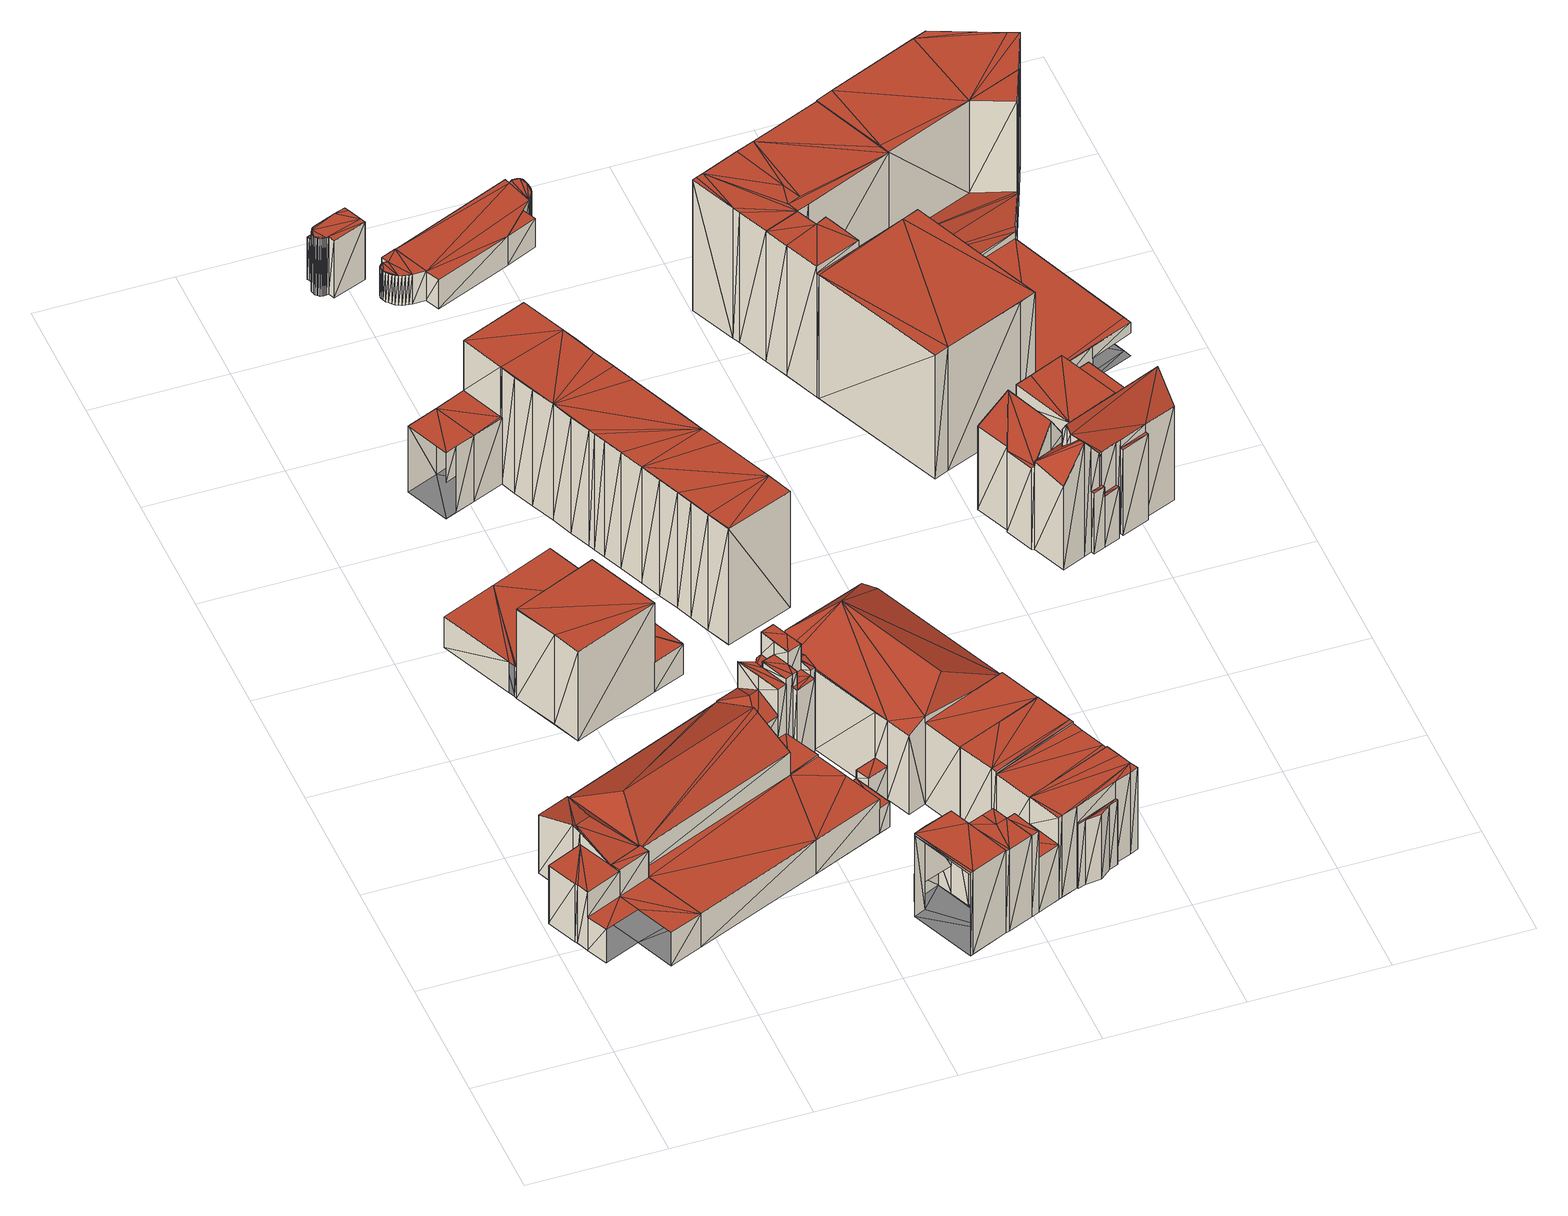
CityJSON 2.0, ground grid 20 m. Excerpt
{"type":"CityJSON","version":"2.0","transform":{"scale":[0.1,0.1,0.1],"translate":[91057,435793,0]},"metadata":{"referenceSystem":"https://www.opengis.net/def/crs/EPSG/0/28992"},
"CityObjects":{
"building1":{"type":"Building","attributes":{"TerrainHeight":0.53,"bron_tex":"UltraCAM-X 10cm juni 2008","voll_tex":"complete","bron_geo":"Lidar 15-30 punten - nov. 2008","status":"1"},"geometry":[{"type":"MultiSurface","lod":"2","boundaries":[[[0,1,2]],[[2,3,4]],[[4,5,0]],[[0,2,4]],[[6,7,8]],[[8,9,10]],[[10,6,8]],[[11,12,13]],[[13,14,15]],[[15,16,17]],[[18,11,13]],[[13,15,17]],[[17,18,13]],[[19,20,21]],[[22,23,24]],[[25,26,27]],[[27,28,19]],[[19,21,22]],[[22,24,25]],[[25,27,19]],[[19,22,25]],[[27,29,7]],[[7,6,27]],[[26,27,6]],[[6,10,26]],[[25,26,10]],[[10,9,25]],[[29,28,14]],[[14,15,29]],[[8,7,15]],[[15,16,8]],[[22,30,17]],[[17,18,22]],[[20,21,11]],[[11,12,20]],[[16,17,2]],[[2,1,16]],[[9,8,1]],[[1,0,9]],[[24,25,0]],[[0,5,24]],[[31,24,5]],[[5,4,31]],[[23,31,4]],[[4,3,23]],[[30,23,3]],[[3,2,30]]],"semantics":{"surfaces":[{"type":"RoofSurface"},{"type":"GroundSurface"},{"type":"WallSurface"}],"values":[0,0,0,0,0,0,0,0,0,0,0,0,0,1,1,1,1,1,1,1,1,2,2,2,2,2,2,2,2,2,2,2,2,2,2,2,2,2,2,2,2,2,2,2,2,2,2]}}]},
"building2":{"type":"Building","attributes":{"TerrainHeight":1.67,"bron_tex":"UltraCAM-X 10cm juni 2008","voll_tex":"complete","bron_geo":"Lidar 15-30 punten - nov. 2008","status":"1"},"geometry":[{"type":"MultiSurface","lod":"2","boundaries":[[[32,33,34]],[[34,35,36]],[[36,32,34]],[[37,38,39]],[[39,40,37]],[[41,42,43]],[[43,44,45]],[[45,41,43]],[[46,47,48]],[[48,49,50]],[[50,51,52]],[[52,53,46]],[[46,48,50]],[[50,52,46]],[[54,55,56]],[[56,57,58]],[[58,59,60]],[[60,54,56]],[[56,58,60]],[[61,62,63]],[[63,64,65]],[[65,66,61]],[[61,63,65]],[[67,68,69]],[[69,70,67]],[[71,72,73]],[[74,73,72]],[[72,75,76]],[[76,74,72]],[[77,76,75]],[[72,71,78]],[[79,80,81]],[[82,83,77]],[[77,75,72]],[[72,78,79]],[[79,81,82]],[[82,77,72]],[[72,79,82]],[[84,85,86]],[[86,87,88]],[[88,89,90]],[[84,86,88]],[[88,90,84]],[[91,92,93]],[[93,94,95]],[[95,96,91]],[[91,93,95]],[[97,98,99]],[[99,100,101]],[[101,97,99]],[[102,103,104]],[[105,106,102]],[[102,104,105]],[[103,107,108]],[[108,104,103]],[[109,110,111]],[[111,112,113]],[[113,109,111]],[[114,115,116]],[[116,117,118]],[[119,114,116]],[[116,118,119]],[[120,121,122]],[[122,123,124]],[[124,120,122]],[[125,126,127]],[[122,123,128]],[[128,123,124]],[[124,129,130]],[[130,128,124]],[[131,127,126]],[[126,132,133]],[[133,131,126]],[[120,129,124]],[[134,135,136]],[[136,137,134]],[[138,139,140]],[[140,141,138]],[[135,134,142]],[[142,143,135]],[[144,125,127]],[[127,131,145]],[[145,144,127]],[[137,142,134]],[[146,147,148]],[[149,150,151]],[[152,153,154]],[[154,155,156]],[[156,157,158]],[[159,160,161]],[[161,162,163]],[[164,165,166]],[[166,167,146]],[[146,168,169]],[[170,171,172]],[[173,168,146]],[[146,148,149]],[[149,151,152]],[[152,154,156]],[[156,158,159]],[[159,161,163]],[[164,166,146]],[[170,172,173]],[[173,146,149]],[[149,152,156]],[[156,159,163]],[[164,146,169]],[[170,173,149]],[[156,163,164]],[[164,169,174]],[[175,170,149]],[[156,164,174]],[[175,149,156]],[[156,174,175]],[[80,176,103]],[[103,102,80]],[[173,168,102]],[[102,106,173]],[[89,88,106]],[[106,105,89]],[[67,70,108]],[[108,107,67]],[[176,79,107]],[[107,103,176]],[[152,153,111]],[[111,110,152]],[[100,99,110]],[[110,109,100]],[[32,36,113]],[[113,112,32]],[[111,177,135]],[[135,136,111]],[[135,143,112]],[[112,177,135]],[[172,173,88]],[[88,87,172]],[[171,172,87]],[[87,86,171]],[[170,171,86]],[[86,85,170]],[[156,157,115]],[[115,116,156]],[[55,56,117]],[[117,118,55]],[[178,179,118]],[[118,119,178]],[[180,178,119]],[[119,114,180]],[[157,180,114]],[[114,115,157]],[[150,181,93]],[[93,92,150]],[[70,69,92]],[[92,91,70]],[[104,108,91]],[[91,182,104]],[[105,104,182]],[[182,96,105]],[[90,89,96]],[[96,95,90]],[[62,61,95]],[[95,94,62]],[[97,101,94]],[[94,93,97]],[[149,150,69]],[[69,68,149]],[[151,152,99]],[[99,98,151]],[[181,151,98]],[[98,97,181]],[[183,154,121]],[[121,122,183]],[[154,155,120]],[[120,121,154]],[[126,125,122]],[[122,128,126]],[[184,129,116]],[[142,185,131]],[[131,133,142]],[[34,33,133]],[[133,132,34]],[[47,46,132]],[[132,126,47]],[[155,156,129]],[[129,120,155]],[[153,186,137]],[[137,136,153]],[[128,130,140]],[[140,139,128]],[[48,47,139]],[[139,138,48]],[[56,57,138]],[[138,141,56]],[[130,117,141]],[[141,140,130]],[[33,32,143]],[[143,142,33]],[[187,183,125]],[[125,144,187]],[[186,187,144]],[[144,145,186]],[[188,131,185]],[[188,137,145]],[[147,148,71]],[[71,73,147]],[[146,147,73]],[[73,74,146]],[[167,146,74]],[[74,76,167]],[[189,77,190]],[[71,78,149]],[[149,148,71]],[[83,77,166]],[[166,165,83]],[[164,165,83]],[[83,82,164]],[[39,38,82]],[[82,81,39]],[[168,169,81]],[[81,80,168]],[[68,67,79]],[[79,78,68]],[[191,175,36]],[[36,35,191]],[[46,53,35]],[[35,34,46]],[[169,192,40]],[[40,39,169]],[[163,164,38]],[[38,37,163]],[[43,42,37]],[[37,40,43]],[[192,174,44]],[[44,43,192]],[[162,163,42]],[[42,41,162]],[[193,162,41]],[[41,45,193]],[[174,191,53]],[[53,52,174]],[[45,44,52]],[[52,51,45]],[[161,193,51]],[[51,50,161]],[[194,161,50]],[[50,49,194]],[[57,58,49]],[[49,48,57]],[[160,194,58]],[[58,59,160]],[[179,158,54]],[[54,55,179]],[[101,100,63]],[[63,62,101]],[[84,90,61]],[[61,66,84]],[[85,84,66]],[[66,65,85]],[[175,170,65]],[[65,64,175]],[[109,113,64]],[[64,63,109]]],"semantics":{"surfaces":[{"type":"RoofSurface"},{"type":"GroundSurface"},{"type":"WallSurface"}],"values":[0,0,0,0,0,0,0,0,0,0,0,0,0,0,0,0,0,0,0,0,0,0,0,0,0,0,0,0,0,0,0,0,0,0,0,0,0,0,0,0,0,0,0,0,0,0,0,0,0,0,0,0,0,0,0,0,0,0,0,0,0,0,0,0,0,0,0,0,0,0,0,0,0,0,0,0,0,0,0,0,0,0,0,0,1,1,1,1,1,1,1,1,1,1,1,1,1,1,1,1,1,1,1,1,1,1,1,1,1,1,1,1,1,1,2,2,2,2,2,2,2,2,2,2,2,2,2,2,2,2,2,2,2,2,2,2,2,2,2,2,2,2,2,2,2,2,2,2,2,2,2,2,2,2,2,2,2,2,2,2,2,2,2,2,2,2,2,2,2,2,2,2,2,2,2,2,2,2,2,2,2,2,2,2,2,2,2,2,2,2,2,2,2,2,2,2,2,2,2,2,2,2,2,2,2,2,2,2,2,2,2,2,2,2,2,2,2,2,2,2,2,2,2,2,2,2,2,2,2,2,2,2,2,2,2,2,2,2,2,2,2,2,2,2,2,2,2,2,2,2,2,2,2,2,2,2,2,2,2,2,2,2]}}]},
"building3":{"type":"Building","attributes":{"TerrainHeight":0.46,"bron_tex":"UltraCAM-X 10cm juni 2008","voll_tex":"complete","bron_geo":"Lidar 15-30 punten - nov. 2008","status":"1"},"geometry":[{"type":"MultiSurface","lod":"2","boundaries":[[[195,196,197]],[[197,198,199]],[[199,200,201]],[[201,202,195]],[[195,197,199]],[[199,201,195]],[[203,204,205]],[[205,206,207]],[[207,208,209]],[[209,210,203]],[[203,205,207]],[[207,209,203]],[[205,204,196]],[[196,195,205]],[[206,205,195]],[[195,202,206]],[[209,208,200]],[[200,199,209]],[[210,209,199]],[[199,198,210]],[[211,212,198]],[[198,197,211]]],"semantics":{"surfaces":[{"type":"RoofSurface"},{"type":"GroundSurface"},{"type":"WallSurface"}],"values":[0,0,0,0,0,0,1,1,1,1,1,1,2,2,2,2,2,2,2,2,2,2]}}]},
"building4":{"type":"Building","attributes":{"TerrainHeight":1.93,"bron_tex":"UltraCAM-X 10cm juni 2008","voll_tex":"complete","bron_geo":"Lidar 15-30 punten - nov. 2008","status":"1"},"geometry":[{"type":"MultiSurface","lod":"2","boundaries":[[[213,214,215]],[[215,216,217]],[[217,218,219]],[[219,213,215]],[[215,217,219]],[[220,221,222]],[[222,223,220]],[[224,225,226]],[[227,228,229]],[[229,230,224]],[[224,226,227]],[[227,229,224]],[[227,226,215]],[[215,214,227]],[[222,221,214]],[[214,213,222]],[[230,231,213]],[[213,219,230]],[[232,233,219]],[[219,218,232]],[[234,224,218]],[[218,217,234]],[[225,234,217]],[[217,216,225]],[[235,236,216]],[[216,215,235]],[[229,228,220]],[[220,223,229]],[[231,229,223]],[[223,222,231]],[[228,227,221]],[[221,220,228]]],"semantics":{"surfaces":[{"type":"RoofSurface"},{"type":"GroundSurface"},{"type":"WallSurface"}],"values":[0,0,0,0,0,0,0,1,1,1,1,1,2,2,2,2,2,2,2,2,2,2,2,2,2,2,2,2,2,2,2,2]}}]},
"building5":{"type":"Building","attributes":{"TerrainHeight":2.17,"bron_tex":"UltraCAM-X 10cm juni 2008","voll_tex":"complete","bron_geo":"Lidar 15-30 punten - nov. 2008","status":"1"},"geometry":[{"type":"MultiSurface","lod":"2","boundaries":[[[237,238,239]],[[239,240,237]],[[241,242,243]],[[243,244,241]],[[244,243,238]],[[238,237,244]],[[241,244,237]],[[237,240,241]]],"semantics":{"surfaces":[{"type":"RoofSurface"},{"type":"GroundSurface"},{"type":"WallSurface"}],"values":[0,0,1,1,2,2,2,2]}}]},
"building6":{"type":"Building","attributes":{"TerrainHeight":0.5,"bron_tex":"UltraCAM-X 10cm juni 2008","voll_tex":"complete","bron_geo":"Lidar 15-30 punten - nov. 2008","status":"1"},"geometry":[{"type":"MultiSurface","lod":"2","boundaries":[[[245,246,247]],[[248,249,250]],[[250,251,252]],[[252,253,254]],[[254,255,245]],[[245,247,248]],[[248,250,252]],[[252,254,245]],[[245,248,252]],[[207,206,256]],[[256,257,258]],[[258,259,260]],[[260,261,262]],[[263,208,207]],[[207,256,258]],[[258,260,262]],[[262,263,207]],[[207,258,262]],[[256,206,247]],[[247,246,256]],[[257,256,246]],[[246,245,257]],[[258,257,245]],[[245,255,258]],[[259,258,255]],[[255,254,259]],[[260,259,254]],[[254,253,260]],[[262,261,252]],[[252,251,262]],[[263,262,251]],[[251,250,263]],[[208,263,250]],[[250,249,208]],[[201,200,249]],[[249,248,201]],[[202,201,248]],[[248,247,202]]],"semantics":{"surfaces":[{"type":"RoofSurface"},{"type":"GroundSurface"},{"type":"WallSurface"}],"values":[0,0,0,0,0,0,0,0,0,1,1,1,1,1,1,1,1,1,2,2,2,2,2,2,2,2,2,2,2,2,2,2,2,2,2,2,2,2]}}]},
"building7":{"type":"Building","attributes":{"TerrainHeight":-0.56,"bron_tex":"UltraCAM-X 10cm juni 2008","voll_tex":"complete","bron_geo":"Lidar 15-30 punten - nov. 2008","status":"1"},"geometry":[{"type":"MultiSurface","lod":"2","boundaries":[[[264,265,266]],[[266,267,268]],[[268,269,270]],[[270,271,272]],[[272,273,274]],[[274,275,276]],[[277,278,279]],[[280,281,282]],[[282,283,284]],[[284,285,286]],[[286,287,264]],[[264,266,268]],[[268,270,272]],[[272,274,276]],[[277,279,288]],[[288,280,282]],[[282,284,286]],[[286,264,268]],[[268,272,276]],[[276,277,288]],[[288,282,286]],[[286,268,276]],[[276,288,286]],[[289,290,291]],[[291,292,293]],[[293,294,289]],[[289,291,293]],[[295,296,297]],[[297,298,299]],[[300,301,302]],[[303,304,305]],[[306,307,308]],[[308,309,310]],[[310,311,312]],[[312,313,314]],[[314,315,316]],[[316,317,318]],[[318,319,320]],[[320,321,322]],[[322,323,295]],[[295,297,299]],[[300,302,303]],[[303,305,306]],[[306,308,310]],[[310,312,314]],[[314,316,318]],[[318,320,322]],[[295,299,300]],[[300,303,306]],[[306,310,314]],[[314,318,322]],[[322,295,300]],[[300,306,314]],[[314,322,300]],[[318,317,266]],[[266,265,318]],[[319,318,265]],[[265,264,319]],[[320,319,264]],[[264,287,320]],[[321,320,287]],[[287,286,321]],[[322,321,286]],[[286,285,322]],[[323,322,285]],[[285,284,323]],[[295,323,284]],[[284,283,295]],[[289,294,283]],[[283,282,289]],[[301,300,282]],[[282,281,301]],[[302,301,281]],[[281,280,302]],[[303,302,280]],[[280,288,303]],[[304,303,288]],[[288,279,304]],[[305,304,279]],[[279,278,305]],[[306,305,278]],[[278,277,306]],[[307,306,277]],[[277,276,307]],[[308,307,276]],[[276,275,308]],[[309,308,275]],[[275,274,309]],[[310,309,274]],[[274,273,310]],[[311,310,273]],[[273,272,311]],[[312,311,272]],[[272,271,312]],[[313,312,271]],[[271,270,313]],[[314,313,270]],[[270,269,314]],[[315,314,269]],[[269,268,315]],[[316,315,268]],[[268,267,316]],[[317,316,267]],[[267,266,317]],[[299,298,291]],[[291,290,299]],[[300,299,290]],[[290,289,300]],[[296,295,294]],[[294,293,296]],[[297,296,293]],[[293,292,297]],[[298,297,292]],[[292,291,298]]],"semantics":{"surfaces":[{"type":"RoofSurface"},{"type":"GroundSurface"},{"type":"WallSurface"}],"values":[0,0,0,0,0,0,0,0,0,0,0,0,0,0,0,0,0,0,0,0,0,0,0,0,0,0,0,1,1,1,1,1,1,1,1,1,1,1,1,1,1,1,1,1,1,1,1,1,1,1,1,1,1,1,2,2,2,2,2,2,2,2,2,2,2,2,2,2,2,2,2,2,2,2,2,2,2,2,2,2,2,2,2,2,2,2,2,2,2,2,2,2,2,2,2,2,2,2,2,2,2,2,2,2,2,2,2,2,2,2,2,2,2,2]}}]},
"building8":{"type":"Building","attributes":{"TerrainHeight":0.44,"bron_tex":"UltraCAM-X 10cm juni 2008","voll_tex":"complete","bron_geo":"Lidar 15-30 punten - nov. 2008","status":"1"},"geometry":[{"type":"MultiSurface","lod":"2","boundaries":[[[252,253,324]],[[324,325,326]],[[326,327,328]],[[328,329,330]],[[331,332,252]],[[252,324,326]],[[326,328,330]],[[331,252,326]],[[326,330,331]],[[260,261,333]],[[334,335,336]],[[337,338,339]],[[339,340,341]],[[341,260,333]],[[334,336,337]],[[337,339,341]],[[341,333,334]],[[334,337,341]],[[341,260,253]],[[253,324,341]],[[325,324,341]],[[341,340,325]],[[339,340,325]],[[325,326,339]],[[337,338,327]],[[327,328,337]],[[336,337,328]],[[328,329,336]],[[335,336,329]],[[329,330,335]],[[334,335,330]],[[330,331,334]],[[333,334,331]],[[331,332,333]],[[261,333,332]],[[332,252,261]]],"semantics":{"surfaces":[{"type":"RoofSurface"},{"type":"GroundSurface"},{"type":"WallSurface"}],"values":[0,0,0,0,0,0,0,0,0,1,1,1,1,1,1,1,1,1,2,2,2,2,2,2,2,2,2,2,2,2,2,2,2,2,2,2]}}]},
"building9":{"type":"Building","attributes":{"TerrainHeight":0.51,"bron_tex":"UltraCAM-X 10cm juni 2008","voll_tex":"complete","bron_geo":"Lidar 15-30 punten - nov. 2008","status":"1"},"geometry":[{"type":"MultiSurface","lod":"2","boundaries":[[[327,326,342]],[[343,344,345]],[[345,346,347]],[[347,348,349]],[[349,350,327]],[[327,342,343]],[[343,345,347]],[[349,327,343]],[[343,347,349]],[[339,338,351]],[[352,353,354]],[[354,355,356]],[[356,357,358]],[[358,359,339]],[[339,351,352]],[[354,356,358]],[[358,339,352]],[[352,354,358]],[[359,339,326]],[[326,342,359]],[[358,359,342]],[[342,343,358]],[[357,358,343]],[[343,344,357]],[[345,344,357]],[[357,356,345]],[[355,356,345]],[[345,346,355]],[[354,355,346]],[[346,347,354]],[[353,354,347]],[[347,348,353]],[[352,353,348]],[[348,349,352]],[[351,352,349]],[[349,350,351]],[[338,351,350]],[[350,327,338]]],"semantics":{"surfaces":[{"type":"RoofSurface"},{"type":"GroundSurface"},{"type":"WallSurface"}],"values":[0,0,0,0,0,0,0,0,0,1,1,1,1,1,1,1,1,1,2,2,2,2,2,2,2,2,2,2,2,2,2,2,2,2,2,2,2,2]}}]},
"building10":{"type":"Building","attributes":{"TerrainHeight":2.2,"bron_tex":"UltraCAM-X 10cm juni 2008","voll_tex":"complete","bron_geo":"Lidar 15-30 punten - nov. 2008","status":"1"},"geometry":[{"type":"MultiSurface","lod":"2","boundaries":[[[360,361,362]],[[362,363,364]],[[364,365,366]],[[366,360,362]],[[362,364,366]],[[367,368,369]],[[370,371,372]],[[373,374,367]],[[367,369,370]],[[373,367,370]],[[375,373,370]],[[370,372,376]],[[376,375,370]],[[239,238,377]],[[377,378,379]],[[379,380,240]],[[239,377,379]],[[379,240,239]],[[381,382,383]],[[383,384,381]],[[385,386,387]],[[387,388,389]],[[389,385,387]],[[390,391,392]],[[242,243,230]],[[393,394,395]],[[395,396,397]],[[397,398,399]],[[400,401,402]],[[402,390,392]],[[242,230,224]],[[393,395,397]],[[399,400,402]],[[402,392,403]],[[241,242,224]],[[393,397,399]],[[399,402,403]],[[403,241,224]],[[224,393,399]],[[399,403,224]],[[243,230,377]],[[377,238,243]],[[384,383,240]],[[240,380,384]],[[404,405,380]],[[380,379,404]],[[224,404,379]],[[379,378,224]],[[233,232,378]],[[378,377,233]],[[403,241,383]],[[383,382,403]],[[388,387,382]],[[382,381,388]],[[405,406,381]],[[381,384,405]],[[391,392,386]],[[386,385,391]],[[406,407,389]],[[389,388,406]],[[392,403,387]],[[387,386,392]],[[398,399,362]],[[362,363,398]],[[397,398,363]],[[363,364,397]],[[396,397,364]],[[364,365,396]],[[395,396,365]],[[365,366,395]],[[394,395,366]],[[366,360,394]],[[393,394,360]],[[360,361,393]],[[408,409,367]],[[367,368,408]],[[410,390,368]],[[368,369,410]],[[402,410,369]],[[369,370,402]],[[401,402,370]],[[370,371,401]],[[400,401,371]],[[371,372,400]],[[399,400,372]],[[372,376,399]],[[361,362,376]],[[376,375,361]],[[411,393,375]],[[375,373,411]],[[407,411,373]],[[373,374,407]],[[385,389,374]],[[374,367,385]]],"semantics":{"surfaces":[{"type":"RoofSurface"},{"type":"GroundSurface"},{"type":"WallSurface"}],"values":[0,0,0,0,0,0,0,0,0,0,0,0,0,0,0,0,0,0,0,0,0,0,0,1,1,1,1,1,1,1,1,1,1,1,1,1,1,1,1,1,2,2,2,2,2,2,2,2,2,2,2,2,2,2,2,2,2,2,2,2,2,2,2,2,2,2,2,2,2,2,2,2,2,2,2,2,2,2,2,2,2,2,2,2,2,2,2,2,2,2,2,2,2,2]}}]},
"building11":{"type":"Building","attributes":{"TerrainHeight":2.17,"bron_tex":"UltraCAM-X 10cm juni 2008","voll_tex":"complete","bron_geo":"Lidar 15-30 punten - nov. 2008","status":"1"},"geometry":[{"type":"MultiSurface","lod":"2","boundaries":[[[412,413,190]],[[190,414,412]],[[415,416,166]],[[166,167,415]],[[415,417,418]],[[418,412,415]],[[189,413,76]],[[415,167,413]],[[413,412,415]],[[166,416,414]],[[414,190,166]]],"semantics":{"surfaces":[{"type":"RoofSurface"},{"type":"GroundSurface"},{"type":"WallSurface"}],"values":[0,0,1,1,2,2,2,2,2,2,2]}}]},
"building12":{"type":"Building","attributes":{"TerrainHeight":2.11,"bron_tex":"UltraCAM-X 10cm juni 2008","voll_tex":"complete","bron_geo":"Lidar 15-30 punten - nov. 2008","status":"1"},"geometry":[{"type":"MultiSurface","lod":"2","boundaries":[[[419,420,421]],[[422,423,424]],[[424,419,421]],[[422,424,421]],[[422,421,425]],[[422,425,426]],[[427,416,415]],[[415,428,429]],[[429,427,415]],[[417,416,420]],[[420,419,417]],[[412,418,419]],[[419,424,412]],[[428,415,424]],[[424,423,428]],[[430,428,423]],[[423,422,430]],[[429,430,422]],[[422,426,429]],[[431,432,426]],[[426,425,431]],[[433,427,425]],[[425,421,433]],[[416,433,421]],[[421,420,416]]],"semantics":{"surfaces":[{"type":"RoofSurface"},{"type":"GroundSurface"},{"type":"WallSurface"}],"values":[0,0,0,0,0,0,1,1,1,2,2,2,2,2,2,2,2,2,2,2,2,2,2,2,2]}}]},
"building13":{"type":"Building","attributes":{"TerrainHeight":2.33,"bron_tex":"UltraCAM-X 10cm juni 2008","voll_tex":"complete","bron_geo":"Lidar 15-30 punten - nov. 2008","status":"1"},"geometry":[{"type":"MultiSurface","lod":"2","boundaries":[[[434,432,431]],[[435,434,431]],[[435,431,409]],[[435,409,408]],[[390,391,427]],[[427,429,436]],[[436,437,390]],[[390,427,436]],[[436,429,432]],[[432,434,436]],[[437,436,434]],[[434,435,437]],[[390,437,435]],[[435,408,390]],[[427,391,409]],[[409,431,427]]],"semantics":{"surfaces":[{"type":"RoofSurface"},{"type":"GroundSurface"},{"type":"WallSurface"}],"values":[0,0,0,0,1,1,1,1,2,2,2,2,2,2,2,2]}}]},
"building14":{"type":"Building","attributes":{"TerrainHeight":0.18,"bron_tex":"UltraCAM-X 10cm juni 2008","voll_tex":"complete","bron_geo":"Lidar 15-30 punten - nov. 2008","status":"1"},"geometry":[{"type":"MultiSurface","lod":"2","boundaries":[[[438,439,440]],[[441,442,443]],[[443,444,445]],[[445,446,447]],[[447,448,449]],[[449,450,451]],[[451,452,453]],[[454,455,456]],[[456,457,458]],[[458,459,460]],[[460,461,462]],[[462,463,464]],[[464,465,466]],[[466,467,468]],[[468,469,470]],[[470,471,438]],[[438,440,441]],[[441,443,445]],[[445,447,449]],[[449,451,453]],[[453,454,456]],[[456,458,460]],[[460,462,464]],[[464,466,468]],[[468,470,438]],[[438,441,445]],[[445,449,453]],[[453,456,460]],[[460,464,468]],[[468,438,445]],[[445,453,460]],[[460,468,445]],[[443,472,444]],[[473,474,475]],[[475,476,477]],[[477,478,479]],[[479,480,481]],[[481,482,483]],[[483,484,485]],[[485,486,487]],[[488,489,490]],[[490,491,492]],[[492,493,494]],[[494,495,496]],[[496,497,498]],[[498,499,500]],[[501,502,503]],[[503,473,475]],[[475,477,479]],[[479,481,483]],[[483,485,487]],[[488,490,492]],[[492,494,496]],[[496,498,500]],[[501,503,475]],[[475,479,483]],[[483,487,488]],[[488,492,496]],[[496,500,501]],[[501,475,483]],[[483,488,496]],[[496,501,483]],[[504,505,506]],[[506,507,508]],[[508,509,510]],[[510,511,512]],[[512,513,514]],[[514,515,516]],[[516,517,518]],[[518,519,520]],[[520,521,522]],[[522,523,524]],[[524,525,526]],[[526,527,528]],[[528,529,530]],[[530,531,532]],[[532,533,534]],[[534,535,536]],[[537,538,539]],[[539,540,541]],[[541,542,543]],[[543,544,545]],[[545,546,547]],[[547,548,549]],[[549,550,551]],[[551,552,553]],[[553,554,555]],[[555,556,557]],[[557,558,559]],[[559,560,561]],[[561,562,563]],[[563,564,565]],[[565,504,506]],[[506,508,510]],[[510,512,514]],[[514,516,518]],[[518,520,522]],[[522,524,526]],[[526,528,530]],[[530,532,534]],[[534,536,537]],[[537,539,541]],[[541,543,545]],[[545,547,549]],[[549,551,553]],[[553,555,557]],[[557,559,561]],[[561,563,565]],[[506,510,514]],[[514,518,522]],[[522,526,530]],[[530,534,537]],[[537,541,545]],[[545,549,553]],[[553,557,561]],[[506,514,522]],[[522,530,537]],[[537,545,553]],[[553,561,565]],[[565,506,522]],[[522,537,553]],[[553,565,522]],[[504,566,440]],[[440,439,504]],[[565,504,439]],[[439,438,565]],[[564,565,438]],[[438,471,564]],[[563,564,471]],[[471,470,563]],[[562,563,470]],[[470,469,562]],[[561,562,469]],[[469,468,561]],[[560,561,468]],[[468,467,560]],[[559,560,467]],[[467,466,559]],[[558,559,466]],[[466,465,558]],[[557,558,465]],[[465,464,557]],[[556,557,464]],[[464,463,556]],[[555,556,463]],[[463,462,555]],[[554,555,462]],[[462,461,554]],[[553,554,461]],[[461,460,553]],[[552,553,460]],[[460,459,552]],[[551,552,459]],[[459,458,551]],[[550,551,458]],[[458,457,550]],[[549,550,457]],[[457,456,549]],[[548,549,456]],[[456,455,548]],[[547,548,455]],[[455,454,547]],[[546,547,454]],[[454,453,546]],[[545,546,453]],[[453,452,545]],[[544,545,452]],[[452,451,544]],[[543,544,451]],[[451,450,543]],[[542,543,450]],[[450,449,542]],[[541,542,449]],[[449,448,541]],[[540,541,448]],[[448,447,540]],[[539,540,447]],[[447,446,539]],[[538,539,446]],[[446,445,538]],[[537,538,445]],[[445,444,537]],[[535,567,443]],[[443,442,535]],[[534,535,442]],[[442,441,534]],[[536,537,444]],[[444,472,536]],[[567,536,472]],[[472,443,567]],[[519,520,474]],[[474,475,519]],[[518,519,475]],[[475,476,518]],[[517,518,476]],[[476,477,517]],[[516,517,477]],[[477,478,516]],[[515,516,478]],[[478,479,515]],[[514,515,479]],[[479,480,514]],[[513,514,480]],[[480,481,513]],[[512,513,481]],[[481,482,512]],[[511,512,482]],[[482,483,511]],[[510,511,483]],[[483,484,510]],[[509,510,484]],[[484,485,509]],[[508,509,485]],[[485,486,508]],[[507,508,486]],[[486,487,507]],[[506,507,487]],[[487,488,506]],[[505,506,488]],[[488,489,505]],[[566,505,489]],[[489,490,566]],[[441,440,490]],[[490,491,441]],[[533,534,491]],[[491,492,533]],[[532,533,492]],[[492,493,532]],[[531,532,493]],[[493,494,531]],[[530,531,494]],[[494,495,530]],[[529,530,495]],[[495,496,529]],[[528,529,496]],[[496,497,528]],[[527,528,497]],[[497,498,527]],[[526,527,498]],[[498,499,526]],[[525,526,499]],[[499,500,525]],[[524,525,500]],[[500,501,524]],[[523,524,501]],[[501,502,523]],[[522,523,502]],[[502,503,522]],[[521,522,503]],[[503,473,521]],[[520,521,473]],[[473,474,520]]],"semantics":{"surfaces":[{"type":"RoofSurface"},{"type":"GroundSurface"},{"type":"WallSurface"}],"values":[0,0,0,0,0,0,0,0,0,0,0,0,0,0,0,0,0,0,0,0,0,0,0,0,0,0,0,0,0,0,0,0,0,0,0,0,0,0,0,0,0,0,0,0,0,0,0,0,0,0,0,0,0,0,0,0,0,0,0,0,0,0,1,1,1,1,1,1,1,1,1,1,1,1,1,1,1,1,1,1,1,1,1,1,1,1,1,1,1,1,1,1,1,1,1,1,1,1,1,1,1,1,1,1,1,1,1,1,1,1,1,1,1,1,1,1,1,1,1,1,1,1,2,2,2,2,2,2,2,2,2,2,2,2,2,2,2,2,2,2,2,2,2,2,2,2,2,2,2,2,2,2,2,2,2,2,2,2,2,2,2,2,2,2,2,2,2,2,2,2,2,2,2,2,2,2,2,2,2,2,2,2,2,2,2,2,2,2,2,2,2,2,2,2,2,2,2,2,2,2,2,2,2,2,2,2,2,2,2,2,2,2,2,2,2,2,2,2,2,2,2,2,2,2,2,2,2,2,2,2,2,2,2,2,2,2,2,2,2,2,2,2,2,2,2,2,2,2,2,2,2,2]}}]},
"building15":{"type":"Building","attributes":{"TerrainHeight":0.51,"bron_tex":"UltraCAM-X 10cm juni 2008","voll_tex":"complete","bron_geo":"Lidar 15-30 punten - nov. 2008","status":"1"},"geometry":[{"type":"MultiSurface","lod":"2","boundaries":[[[568,569,570]],[[570,571,568]],[[572,573,574]],[[575,576,577]],[[578,579,580]],[[580,581,582]],[[582,572,574]],[[574,575,577]],[[578,580,582]],[[582,574,577]],[[577,578,582]],[[583,584,585]],[[585,586,587]],[[587,583,585]],[[588,589,590]],[[591,592,593]],[[593,594,595]],[[595,596,597]],[[598,599,600]],[[600,588,590]],[[591,593,595]],[[595,597,598]],[[598,600,590]],[[590,591,595]],[[595,598,590]],[[591,601,569]],[[569,568,591]],[[602,603,571]],[[571,570,602]],[[598,597,573]],[[573,572,598]],[[582,572,598]],[[598,599,582]],[[600,599,582]],[[582,581,600]],[[570,569,577]],[[577,576,570]],[[595,602,576]],[[576,575,595]],[[596,595,575]],[[575,574,596]],[[573,574,596]],[[596,597,573]],[[568,571,584]],[[584,585,568]],[[604,605,585]],[[585,586,604]],[[606,607,586]],[[586,608,606]],[[609,606,608]],[[608,587,609]],[[610,611,587]],[[587,583,610]],[[603,594,583]],[[583,584,603]]],"semantics":{"surfaces":[{"type":"RoofSurface"},{"type":"GroundSurface"},{"type":"WallSurface"}],"values":[0,0,0,0,0,0,0,0,0,0,0,0,0,0,1,1,1,1,1,1,1,1,1,1,1,2,2,2,2,2,2,2,2,2,2,2,2,2,2,2,2,2,2,2,2,2,2,2,2,2,2,2,2,2,2]}}]},
"building16":{"type":"Building","attributes":{"TerrainHeight":0.54,"bron_tex":"UltraCAM-X 10cm juni 2008","voll_tex":"complete","bron_geo":"Lidar 15-30 punten - nov. 2008","status":"1"},"geometry":[{"type":"MultiSurface","lod":"2","boundaries":[[[612,581,580]],[[613,614,612]],[[612,580,579]],[[615,613,612]],[[615,612,579]],[[615,579,578]],[[615,578,577]],[[616,617,618]],[[607,606,616]],[[616,618,607]],[[604,618,619]],[[619,605,604]],[[620,616,606]],[[606,609,621]],[[621,620,606]],[[622,623,624]],[[624,625,626]],[[626,593,592]],[[592,591,590]],[[589,588,600]],[[600,622,624]],[[624,626,592]],[[592,590,589]],[[589,600,624]],[[624,592,589]],[[607,627,604]],[[601,591,605]],[[605,619,601]],[[626,625,620]],[[620,621,626]],[[622,600,581]],[[581,612,622]],[[623,622,612]],[[612,614,623]],[[618,617,615]],[[615,628,618]],[[619,618,628]],[[628,577,619]]],"semantics":{"surfaces":[{"type":"RoofSurface"},{"type":"GroundSurface"},{"type":"WallSurface"}],"values":[0,0,0,0,0,0,0,0,0,0,0,0,0,0,0,1,1,1,1,1,1,1,1,1,1,2,2,2,2,2,2,2,2,2,2,2,2,2]}}]},
"building17":{"type":"Building","attributes":{"TerrainHeight":2.74,"bron_tex":"UltraCAM-X 10cm juni 2008","voll_tex":"complete","bron_geo":"Lidar 15-30 punten - nov. 2008","status":"1"},"geometry":[{"type":"MultiSurface","lod":"2","boundaries":[[[629,630,631]],[[631,632,633]],[[633,634,635]],[[636,629,631]],[[631,633,635]],[[635,636,631]],[[637,638,639]],[[639,640,641]],[[641,637,639]],[[640,639,642]],[[642,643,640]],[[644,645,646]],[[646,647,644]],[[648,632,633]],[[633,649,650]],[[651,652,653]],[[653,654,648]],[[648,633,650]],[[650,651,653]],[[653,648,650]],[[655,656,657]],[[657,658,655]],[[659,660,661]],[[661,662,659]],[[663,664,665]],[[642,639,638]],[[666,665,664]],[[664,667,666]],[[668,663,664]],[[664,667,669]],[[669,670,671]],[[671,668,664]],[[664,669,671]],[[672,673,674]],[[674,675,672]],[[676,677,678]],[[678,679,680]],[[680,676,678]],[[681,682,683]],[[683,684,685]],[[686,687,688]],[[689,690,691]],[[691,692,693]],[[693,694,695]],[[681,683,685]],[[686,688,689]],[[689,691,693]],[[693,695,681]],[[681,685,696]],[[696,686,689]],[[689,693,681]],[[681,696,689]],[[697,698,699]],[[699,630,697]],[[700,701,631]],[[631,699,700]],[[666,697,630]],[[630,629,666]],[[674,673,636]],[[636,635,674]],[[702,703,635]],[[635,634,702]],[[704,702,634]],[[634,633,704]],[[701,705,632]],[[632,631,701]],[[657,706,654]],[[654,641,657]],[[707,683,641]],[[641,640,707]],[[682,707,640]],[[640,643,682]],[[681,682,643]],[[643,642,681]],[[688,689,645]],[[645,644,688]],[[687,688,644]],[[644,647,687]],[[686,687,647]],[[647,646,686]],[[649,633,704]],[[704,690,649]],[[689,690,649]],[[649,650,689]],[[646,645,650]],[[650,651,646]],[[696,686,651]],[[651,652,696]],[[661,660,652]],[[652,653,661]],[[653,654,637]],[[708,648,709]],[[705,709,648]],[[648,632,705]],[[662,661,656]],[[656,655,662]],[[684,710,655]],[[655,658,684]],[[683,684,658]],[[658,657,683]],[[685,696,660]],[[660,659,685]],[[710,685,659]],[[659,662,710]],[[711,692,663]],[[663,665,711]],[[642,712,669]],[[713,700,698]],[[698,667,713]],[[667,712,713]],[[695,681,669]],[[669,670,695]],[[694,695,670]],[[670,671,694]],[[693,694,671]],[[671,668,693]],[[692,693,668]],[[668,663,692]],[[691,714,672]],[[672,675,691]],[[703,691,675]],[[675,674,703]],[[715,711,677]],[[677,676,715]],[[714,715,676]],[[676,680,714]],[[673,672,680]],[[680,679,673]],[[629,636,679]],[[679,678,629]],[[665,666,678]],[[678,677,665]]],"semantics":{"surfaces":[{"type":"RoofSurface"},{"type":"GroundSurface"},{"type":"WallSurface"}],"values":[0,0,0,0,0,0,0,0,0,0,0,0,0,0,0,0,0,0,0,0,0,0,0,0,0,0,0,0,0,0,0,0,0,0,0,0,0,0,1,1,1,1,1,1,1,1,1,1,1,1,1,1,2,2,2,2,2,2,2,2,2,2,2,2,2,2,2,2,2,2,2,2,2,2,2,2,2,2,2,2,2,2,2,2,2,2,2,2,2,2,2,2,2,2,2,2,2,2,2,2,2,2,2,2,2,2,2,2,2,2,2,2,2,2,2,2,2,2,2,2,2,2,2,2,2,2,2,2,2,2,2,2]}}]},
"building18":{"type":"Building","attributes":{"TerrainHeight":2.88,"bron_tex":"UltraCAM-X 10cm juni 2008","voll_tex":"complete","bron_geo":"Lidar 15-30 punten - nov. 2008","status":"1"},"geometry":[{"type":"MultiSurface","lod":"2","boundaries":[[[716,610,611]],[[717,718,719]],[[719,720,721]],[[721,722,716]],[[716,611,717]],[[717,719,721]],[[721,716,717]],[[723,724,725]],[[725,726,727]],[[728,729,730]],[[730,723,725]],[[725,727,728]],[[728,730,725]],[[626,593,594]],[[594,731,732]],[[733,734,735]],[[735,736,737]],[[737,738,739]],[[625,626,594]],[[594,732,733]],[[733,735,737]],[[737,739,625]],[[625,594,733]],[[733,737,625]],[[621,609,611]],[[611,717,621]],[[740,626,717]],[[717,718,740]],[[725,724,718]],[[718,719,725]],[[734,741,719]],[[719,720,734]],[[733,734,720]],[[720,721,733]],[[732,733,721]],[[721,722,732]],[[731,732,722]],[[722,716,731]],[[594,731,716]],[[716,610,594]],[[625,740,724]],[[724,723,625]],[[742,743,730]],[[730,729,742]],[[744,745,729]],[[729,728,744]],[[746,747,728]],[[728,727,746]],[[748,749,727]],[[727,726,748]],[[741,735,726]],[[726,725,741]]],"semantics":{"surfaces":[{"type":"RoofSurface"},{"type":"GroundSurface"},{"type":"WallSurface"}],"values":[0,0,0,0,0,0,0,0,0,0,0,0,0,1,1,1,1,1,1,1,1,1,1,1,2,2,2,2,2,2,2,2,2,2,2,2,2,2,2,2,2,2,2,2,2,2,2,2,2,2,2,2]}}]},
"building19":{"type":"Building","attributes":{"TerrainHeight":0.31,"bron_tex":"UltraCAM-X 10cm juni 2008","voll_tex":"complete","bron_geo":"Lidar 15-30 punten - nov. 2008","status":"1"},"geometry":[{"type":"MultiSurface","lod":"2","boundaries":[[[750,751,752]],[[752,753,754]],[[754,755,756]],[[756,757,758]],[[758,759,760]],[[760,761,762]],[[762,763,750]],[[750,752,754]],[[754,756,758]],[[758,760,762]],[[762,750,754]],[[754,758,762]],[[764,765,766]],[[767,768,769]],[[769,770,771]],[[771,767,769]],[[772,771,770]],[[770,773,774]],[[774,772,770]],[[775,776,777]],[[777,778,739]],[[739,625,624]],[[624,623,779]],[[779,780,781]],[[781,782,783]],[[783,784,775]],[[775,777,739]],[[739,624,779]],[[779,781,783]],[[783,775,739]],[[739,779,783]],[[785,786,767]],[[767,771,785]],[[617,616,770]],[[770,769,617]],[[772,771,785]],[[785,778,772]],[[743,787,772]],[[772,774,743]],[[723,730,774]],[[774,773,723]],[[616,620,773]],[[773,770,616]],[[779,623,751]],[[751,750,779]],[[780,779,750]],[[750,763,780]],[[781,780,763]],[[763,762,781]],[[782,781,762]],[[762,761,782]],[[783,782,761]],[[761,760,783]],[[784,783,760]],[[760,759,784]],[[775,784,759]],[[759,758,775]],[[776,775,758]],[[758,757,776]],[[777,776,757]],[[757,756,777]],[[788,777,756]],[[756,755,788]],[[753,754,768]],[[768,769,753]],[[613,615,753]],[[753,752,613]],[[614,613,752]],[[752,751,614]],[[755,754,764]],[[764,766,755]],[[786,788,766]],[[766,765,786]],[[768,767,765]],[[765,764,768]]],"semantics":{"surfaces":[{"type":"RoofSurface"},{"type":"GroundSurface"},{"type":"WallSurface"}],"values":[0,0,0,0,0,0,0,0,0,0,0,0,0,0,0,0,0,0,0,1,1,1,1,1,1,1,1,1,1,1,1,2,2,2,2,2,2,2,2,2,2,2,2,2,2,2,2,2,2,2,2,2,2,2,2,2,2,2,2,2,2,2,2,2,2,2,2,2,2,2,2,2,2,2,2]}}]}
},
"vertices":[
[295,631,155],[249,738,155],[124,684,155],[124,683,155],[152,619,155],[169,578,155],[342,652,52],[298,759,52],[249,738,52],[295,631,52],[342,650,52],[118,697,53],[71,808,53],[152,843,53],[246,883,53],[298,759,53],[249,738,53],[124,684,53],[123,687,53],[152,843,0],[71,808,0],[118,697,0],[123,687,0],[124,683,0],[169,578,0],[295,631,0],[342,650,0],[342,652,0],[246,883,0],[298,759,0],[124,684,0],[152,619,0],
[389,428,61],[355,413,61],[379,358,61],[426,379,61],[402,433,61],[472,317,58],[503,330,58],[494,351,58],[463,338,58],[487,280,43],[472,317,43],[463,338,43],[446,331,43],[471,273,43],[379,358,59],[132,253,59],[138,239,59],[177,149,59],[366,229,59],[471,273,59],[446,331,59],[426,379,59],[51,164,58],[37,195,58],[90,218,58],[138,239,58],[177,149,58],[128,129,58],[104,186,58],[414,458,156],[404,482,156],[385,475,156],[402,433,156],[413,438,156],[420,441,156],[436,494,121],[431,506,121],[415,514,121],[425,490,121],[438,531,146],[513,524,179],[563,582,145],[582,574,137],[585,351,179],[673,360,137],[546,305,152],[431,506,138],[436,494,138],[450,454,137],[494,351,137],[503,330,137],[519,293,137],[420,441,134],[413,438,134],[416,430,134],[445,442,134],[442,450,134],[435,466,134],[414,458,134],[425,490,178],[415,514,178],[395,506,178],[404,482,178],[414,458,178],[435,466,178],[395,506,139],[387,502,139],[380,488,139],[385,475,139],[404,482,139],[450,454,143],[443,474,150],[433,470,150],[435,466,149],[442,450,143],[436,494,143],[425,490,143],[385,475,146],[380,488,146],[359,497,146],[389,428,146],[402,433,146],[28,216,101],[9,262,101],[61,285,101],[90,218,101],[37,195,101],[30,213,101],[56,299,125],[31,358,101],[79,378,101],[82,305,126],[59,296,126],[79,378,98],[132,253,98],[137,329,133],[132,253,101],[61,285,122],[84,232,101],[352,420,133],[379,358,98],[355,413,129],[360,456,121],[374,462,121],[359,497,100],[325,483,100],[138,239,104],[132,253,104],[84,232,104],[90,218,104],[355,413,100],[389,428,100],[310,476,98],[325,483,98],[582,574,0],[563,582,0],[438,531,0],[431,506,0],[415,514,0],[387,502,0],[380,488,0],[359,497,0],[31,358,0],[56,299,0],[61,285,0],[9,262,0],[51,164,0],[104,186,0],[128,129,0],[366,229,0],[487,280,0],[472,317,0],[503,330,0],[519,293,0],[546,305,0],[673,360,0],[450,454,0],[494,351,0],[413,438,0],[416,430,0],[445,442,0],[442,450,0],[446,331,0],[402,433,0],[443,474,137],[374,462,146],[30,213,0],[37,195,0],[28,216,0],[395,506,0],[433,470,178],[79,378,0],[84,233,101],[352,420,100],[325,483,0],[310,476,0],[327,479,100],[627,340,142],[546,305,142],[426,379,0],[463,338,0],[471,273,0],[177,149,0],
[180,1124,115],[134,1105,115],[161,1039,115],[178,1046,115],[207,1058,115],[253,1077,115],[252,1079,115],[225,1144,115],[161,1039,0],[134,1105,0],[180,1124,0],[225,1144,0],[252,1079,0],[253,1077,0],[207,1058,0],[178,1046,0],[161,1039,64],[178,1046,64],
[516,131,144],[473,115,144],[456,107,144],[497,10,144],[501,12,144],[555,35,144],[528,102,144],[466,134,48],[473,115,48],[516,131,48],[506,153,48],[555,35,0],[497,10,0],[456,107,0],[473,115,0],[466,134,0],[506,153,0],[528,102,0],[516,131,0],[555,35,141],[528,102,141],[501,12,0],[456,107,141],[497,10,141],
[569,119,142],[552,112,142],[562,88,142],[579,95,142],[579,95,0],[562,88,0],[552,112,0],[569,119,0],
[353,1117,202],[324,1185,202],[225,1144,202],[252,1079,202],[253,1077,202],[262,1054,202],[275,1023,202],[290,988,202],[389,1029,202],[375,1062,202],[362,1095,202],[324,1185,0],[353,1117,0],[362,1095,0],[375,1062,0],[389,1029,0],[290,988,0],[275,1023,0],[262,1054,0],
[155,1515,100],[154,1513,100],[154,1511,100],[155,1508,100],[155,1506,100],[156,1504,100],[158,1502,100],[159,1501,100],[161,1499,100],[164,1499,100],[166,1498,100],[168,1498,100],[170,1498,100],[173,1499,100],[177,1489,100],[227,1509,100],[215,1537,100],[212,1544,100],[196,1538,100],[162,1524,100],[160,1523,100],[158,1521,100],[157,1519,100],[156,1517,100],[224,1516,100],[196,1538,74],[192,1549,74],[157,1535,74],[159,1532,74],[160,1529,74],[162,1524,74],[162,1524,0],[160,1529,0],[159,1532,0],[157,1535,0],[192,1549,0],[196,1538,0],[212,1544,0],[215,1537,0],[224,1516,0],[227,1509,0],[177,1489,0],[173,1499,0],[170,1498,0],[168,1498,0],[166,1498,0],[164,1499,0],[161,1499,0],[159,1501,0],[158,1502,0],[156,1504,0],[155,1506,0],[155,1508,0],[154,1511,0],[154,1513,0],[155,1515,0],[156,1517,0],[157,1519,0],[158,1521,0],[160,1523,0],
[403,996,202],[439,910,202],[453,875,202],[354,834,202],[339,870,202],[327,898,202],[320,915,202],[316,925,202],[303,956,202],[303,956,0],[316,925,0],[320,915,0],[327,898,0],[339,870,0],[354,834,0],[453,875,0],[439,910,0],[403,996,0],
[467,843,202],[502,759,202],[517,722,202],[417,682,202],[417,683,202],[402,718,202],[390,748,202],[380,772,202],[367,802,202],[367,802,0],[380,772,0],[390,748,0],[402,718,0],[417,683,0],[417,682,0],[517,722,0],[502,759,0],[467,843,0],
[673,82,112],[672,84,112],[736,111,112],[737,108,112],[724,102,112],[708,89,112],[685,86,112],[621,123,142],[749,178,142],[758,157,142],[766,138,142],[772,126,142],[760,121,142],[648,74,142],[642,71,142],[672,84,142],[736,111,142],[528,102,142],[555,35,142],[561,37,142],[597,52,142],[609,57,141],[592,101,141],[579,95,141],[597,52,141],[621,123,95],[589,109,95],[592,101,95],[609,57,95],[642,71,95],[749,178,0],[621,123,0],[589,109,0],[672,84,0],[673,82,0],[685,86,0],[708,89,0],[724,102,0],[737,108,0],[736,111,0],[760,121,0],[772,126,0],[766,138,0],[592,101,0],[561,37,0],[597,52,0],[609,57,0],[642,71,0],[749,178,140],[621,123,140],[758,157,0],[648,74,0],
[699,298,142],[673,360,142],[571,244,142],[699,298,0],[571,244,0],[635,271,0],[635,271,142],
[635,271,143],[571,244,143],[594,190,143],[722,243,143],[715,259,143],[699,298,143],[597,182,143],[725,237,143],[597,182,0],[715,259,0],[725,237,0],[722,243,0],[597,182,140],[725,237,140],[594,190,0],
[731,221,140],[746,185,140],[731,221,0],[746,185,0],
[448,1565,50],[445,1573,50],[264,1497,50],[287,1443,50],[296,1422,50],[409,1469,50],[446,1509,50],[460,1524,50],[463,1528,50],[465,1531,50],[467,1535,50],[469,1539,50],[470,1544,50],[470,1548,50],[470,1552,50],[469,1556,50],[468,1561,50],[468,1562,50],[468,1563,50],[467,1565,50],[466,1566,50],[465,1567,50],[464,1568,50],[462,1569,50],[461,1569,50],[460,1570,50],[458,1570,50],[457,1570,50],[455,1570,50],[454,1570,50],[452,1569,50],[451,1568,50],[450,1567,50],[449,1566,50],[455,1489,50],[234,1467,51],[233,1469,51],[233,1470,51],[234,1471,51],[234,1473,51],[235,1474,51],[236,1475,51],[236,1476,51],[238,1477,51],[239,1477,51],[240,1478,51],[241,1478,51],[243,1478,51],[244,1478,51],[245,1478,51],[247,1477,51],[242,1488,51],[264,1497,51],[287,1443,51],[268,1443,51],[263,1443,51],[259,1444,51],[254,1445,51],[250,1447,51],[246,1449,51],[243,1452,51],[240,1456,51],[237,1459,51],[235,1463,51],[235,1465,51],[234,1466,51],[445,1573,0],[242,1488,0],[247,1477,0],[245,1478,0],[244,1478,0],[243,1478,0],[241,1478,0],[240,1478,0],[239,1477,0],[238,1477,0],[236,1476,0],[236,1475,0],[235,1474,0],[234,1473,0],[234,1471,0],[233,1470,0],[233,1469,0],[234,1467,0],[234,1466,0],[235,1465,0],[235,1463,0],[237,1459,0],[240,1456,0],[243,1452,0],[246,1449,0],[250,1447,0],[254,1445,0],[259,1444,0],[263,1443,0],[268,1443,0],[287,1443,0],[296,1422,0],[455,1489,0],[446,1509,0],[460,1524,0],[463,1528,0],[465,1531,0],[467,1535,0],[469,1539,0],[470,1544,0],[470,1548,0],[470,1552,0],[469,1556,0],[468,1561,0],[468,1562,0],[468,1563,0],[467,1565,0],[466,1566,0],[465,1567,0],[464,1568,0],[462,1569,0],[461,1569,0],[460,1570,0],[458,1570,0],[457,1570,0],[455,1570,0],[454,1570,0],[452,1569,0],[451,1568,0],[450,1567,0],[449,1566,0],[448,1565,0],[264,1497,0],[409,1469,0],
[722,1167,226],[708,1199,226],[656,1177,226],[671,1142,226],[608,1306,227],[602,1303,227],[632,1234,227],[637,1223,227],[656,1177,227],[708,1199,227],[701,1216,227],[720,1224,227],[708,1252,227],[675,1334,227],[619,1310,227],[693,1090,227],[671,1142,227],[722,1167,227],[738,1175,227],[762,1118,227],[708,1252,0],[720,1224,0],[701,1216,0],[722,1167,0],[738,1175,0],[762,1118,0],[693,1090,0],[637,1223,0],[632,1234,0],[602,1303,0],[608,1306,0],[619,1310,0],[675,1334,0],[708,1199,0],[656,1177,0],[671,1142,0],[738,1175,67],[722,1167,67],[744,1162,71],[738,1175,70],[744,1162,227],[762,1118,67],[693,1090,215],[762,1118,215],
[702,1345,227],[852,1277,227],[806,1388,227],[858,1262,227],[876,1218,71],[858,1262,67],[726,1206,67],[708,1199,67],[895,1174,67],[835,1149,67],[702,1345,0],[806,1388,0],[852,1277,0],[895,1174,0],[835,1149,0],[727,1202,67],[726,1206,227],
[912,747,163],[902,743,163],[890,714,197],[893,706,212],[1043,769,212],[1038,782,189],[1031,797,163],[988,779,163],[936,691,157],[912,747,148],[904,685,198],[908,679,198],[919,684,182],[852,714,154],[873,664,146],[1010,716,149],[1008,721,149],[967,704,149],[969,699,149],[896,699,199],[1055,740,163],[1008,721,163],[967,704,163],[960,701,163],[936,691,163],[932,689,163],[938,686,105],[936,691,105],[919,684,105],[921,679,105],[962,696,89],[960,701,89],[936,691,89],[938,686,89],[811,813,145],[850,806,201],[874,839,142],[912,747,142],[881,730,201],[832,762,146],[852,714,146],[849,716,141],[831,759,141],[949,871,134],[988,779,134],[1031,797,134],[993,889,134],[898,849,175],[874,839,175],[912,747,175],[988,779,175],[949,871,175],[852,714,0],[873,664,0],[919,684,0],[921,679,0],[962,696,0],[967,704,0],[969,699,0],[1010,716,0],[1008,721,0],[1055,740,0],[993,889,0],[811,813,0],[832,762,0],[831,759,0],[849,716,0],[960,701,0],[902,743,161],[901,741,163],[901,741,165],[901,741,149],[890,714,168],[1038,782,0],[1031,797,0],[1043,769,0],[893,706,177],[932,689,105],[908,679,0],[906,696,190],[896,699,184],[938,686,0],[874,839,0],[857,717,154],[881,730,151],[949,871,0],[898,849,0],
[695,1086,215],[835,1149,215],[859,1159,215],[944,955,215],[920,945,215],[802,897,215],[780,887,215],[895,1174,58],[859,1159,58],[944,955,58],[1039,995,58],[1101,1020,58],[1096,1032,58],[1087,1054,58],[1019,1225,58],[695,1086,0],[780,887,0],[802,897,0],[920,945,0],[1039,995,0],[1101,1020,0],[1096,1032,0],[1087,1054,0],[1019,1225,0],[859,1159,0],[944,955,0],[1087,1054,48],[1019,1225,48],[1096,1032,47],[1087,1054,47],[1101,1020,51],[1096,1032,51],[1039,995,36],[1101,1020,40],
[831,1399,229],[806,1388,229],[852,1277,229],[858,1262,229],[990,1317,229],[1071,1350,229],[1098,1417,229],[1097,1417,229],[1083,1423,229],[1066,1430,229],[1046,1438,229],[985,1463,229],[965,1455,229],[891,1424,229],[990,1317,230],[1047,1293,230],[1071,1350,230],[1047,1293,73],[990,1317,69],[858,1262,69],[876,1218,74],[1045,1288,74],[1022,1234,70],[895,1174,69],[1019,1225,69],[1083,1423,0],[1097,1417,0],[1098,1417,0],[1022,1234,0],[831,1399,0],[891,1424,0],[965,1455,0],[985,1463,0],[1046,1438,0],[1066,1430,0],[1045,1288,0],[1047,1293,0],[1022,1234,48],[1071,1350,0]
]}
